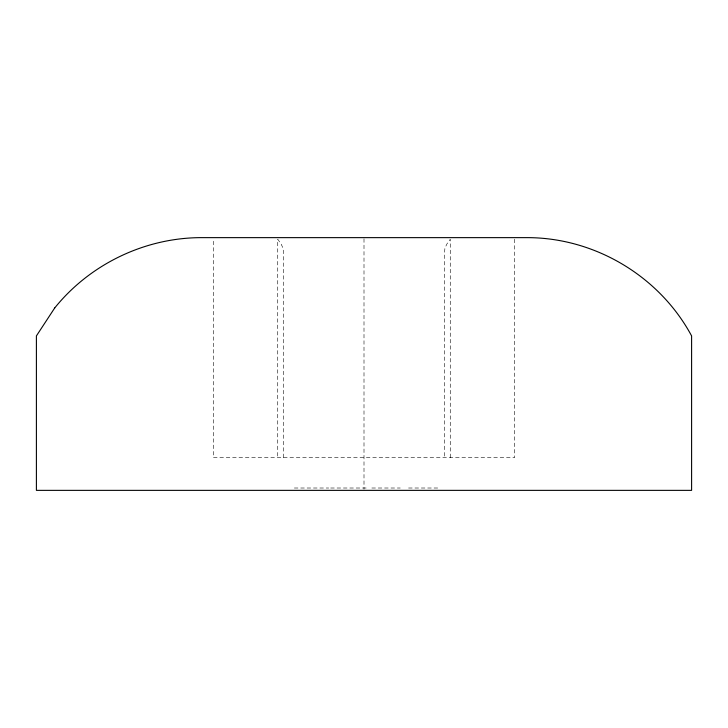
<?xml version="1.0" encoding="UTF-8"?>
<svg xmlns="http://www.w3.org/2000/svg" width="728" height="728" viewBox="0 0 728 728"><rect width="100%" height="100%" fill="white"/><g stroke="black" fill="none" stroke-linecap="round" stroke-linejoin="round"><path stroke-width="0.55" stroke-dasharray="3.64 2.73" d="M294.339 488.015L328.71 488.015M330.667 488.015L366.766 488.015M371.835 488.015L400.264 488.015M408.563 488.015L437.746 488.015M514.696 239.203L514.696 457.603L213.304 457.603L213.304 239.203M450.268 457.603L450.268 239.203L446.792 244.162L444.89 248.403L444.617 251.806L444.617 457.603M364 238.766L364 489.234M283.383 457.603L283.383 251.806L283.11 248.403L281.208 244.162L277.732 239.203L277.732 457.603"/><path stroke-width="1.09" d="M54.7 307.98L36.4 335.917L36.4 490.363L691.6 490.363L691.6 335.917C659.641 276.449 595.313 237.847 527.8 237.637L200.2 237.637C144.217 238.047 89.799 264.364 54.7 307.98"/></g></svg>
